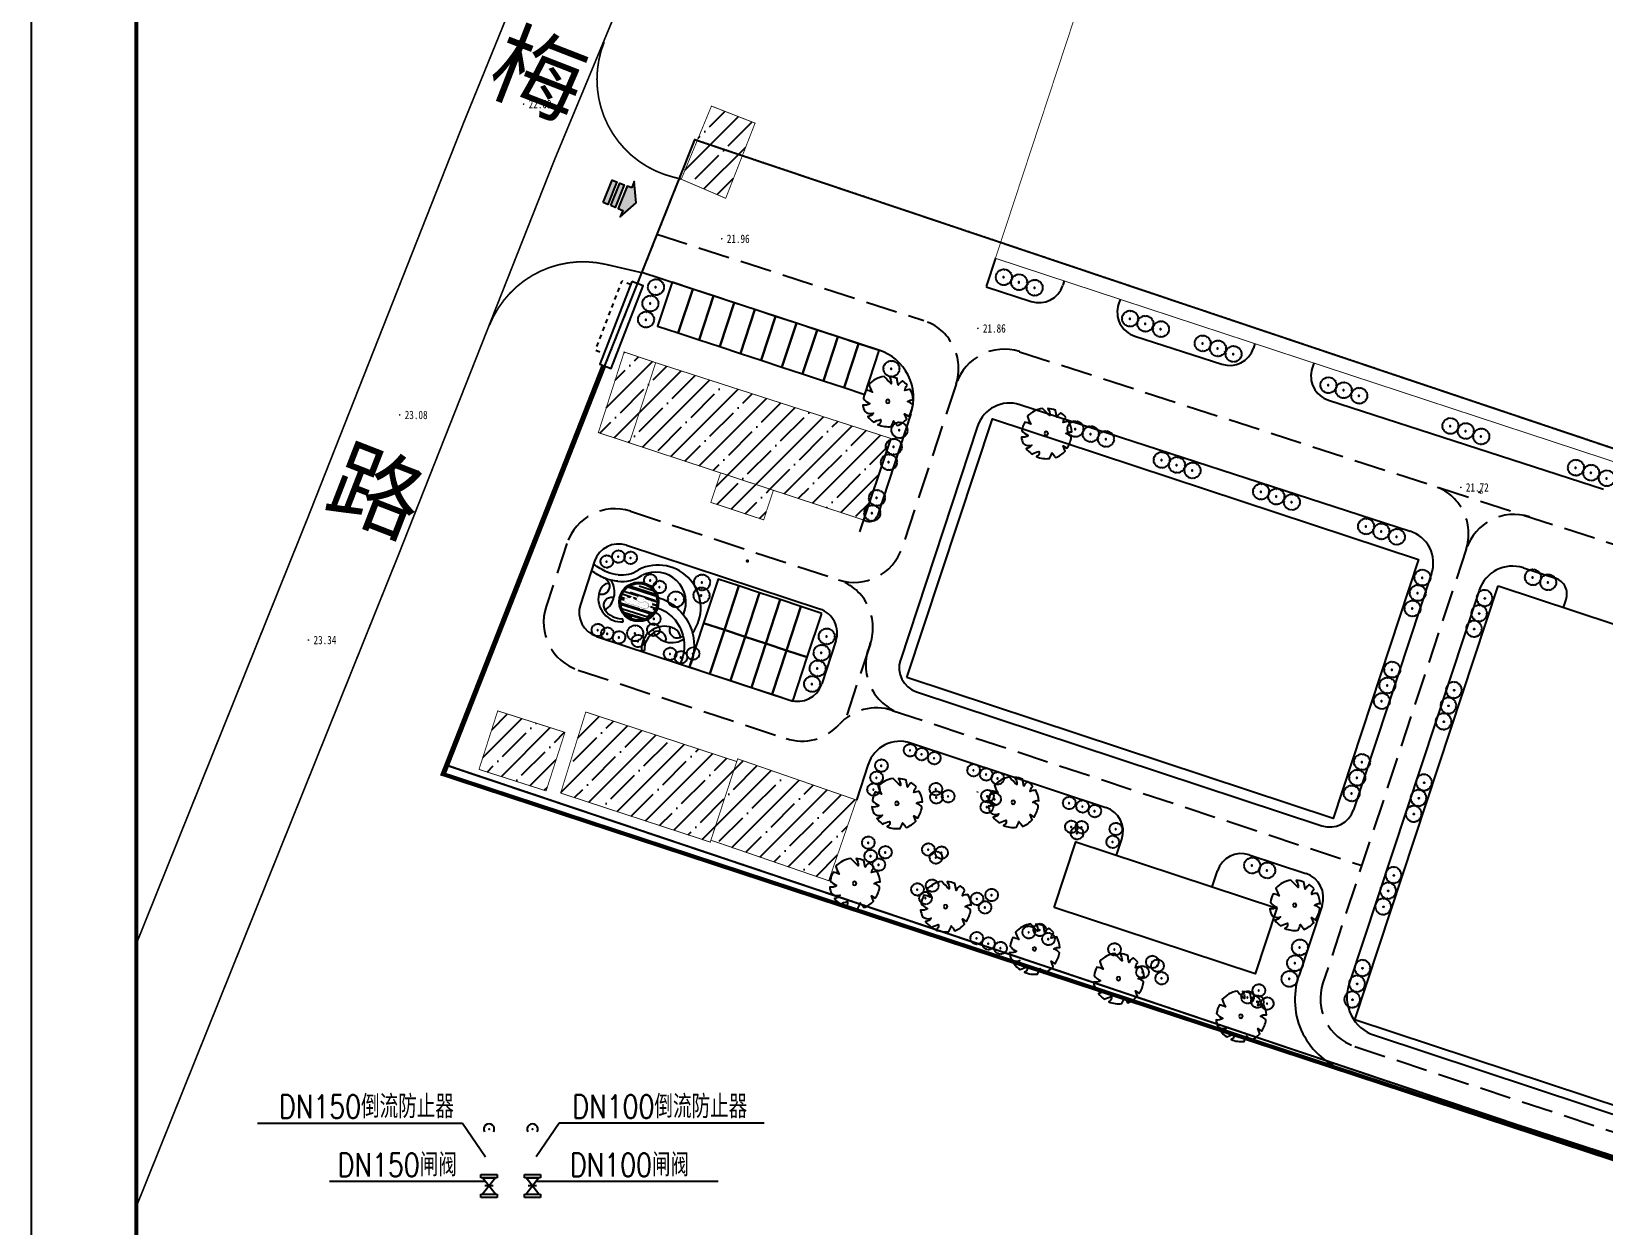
# Model space of a CAD drawing. Extents: x 422613 to 426483, y 3454133 to 3456790.
# Drawn here: x 424043.7 to 424231, y 3456172.9 to 3456315.2 of the extents above; entities that cross this region are included whole.
import ezdxf
from ezdxf.enums import TextEntityAlignment as Align

# ---------------------------------------------------------------- set-up
doc = ezdxf.new("R2010")
doc.units = 0
doc.header["$LTSCALE"] = 0.5
doc.header["$PDSIZE"] = 0.2
for name, pattern in [('ACAD_ISO10W100', [18, 12, -3, 0, -3]), ('DASH', [0.35, 0.25, -0.1]), ('X6', [2, 1, -1])]:
    doc.linetypes.add(name, pattern=pattern)
doc.layers.get('0').update_dxf_attribs({"linetype": 'CONTINUOUS'})
for name, color, linetype in [('0 - 新建建筑', 7, 'CONTINUOUS'), ('0 - 绿化2', 74, 'CONTINUOUS'), ('0 - 规划--用地红线', 6, 'CONTINUOUS'), ('00-地形图新', 253, 'CONTINUOUS'), ('AXIS_外部', 171, 'CONTINUOUS'), ('DLSS', 4, 'CONTINUOUS'), ('DN_G', 4, 'CONTINUOUS'), ('GCD', 1, 'CONTINUOUS'), ('JMD', 6, 'CONTINUOUS'), ('LV', 8, 'CONTINUOUS'), ('lvhua', 7, 'CONTINUOUS'), ('PKNG-TSRP', 83, 'CONTINUOUS'), ('TK', 7, 'CONTINUOUS'), ('TREE', 3, 'CONTINUOUS'), ('TWT_TEXT', 7, 'CONTINUOUS'), ('WP_F', 1, 'CONTINUOUS'), ('WP_F_PJ', 7, 'CONTINUOUS'), ('WP_G_PJ', 7, 'CONTINUOUS'), ('ZDH', 1, 'CONTINUOUS'), ('企业', 1, 'CONTINUOUS'), ('围墙线', 32, 'CONTINUOUS'), ('景观设计-硬质', 128, 'CONTINUOUS'), ('道路', 140, 'CONTINUOUS'), ('道路线', 142, 'CONTINUOUS')]:
    doc.layers.add(name, color=color, linetype=linetype)
doc.styles.add('_HZTXT', font='txt.shx', dxfattribs={"width": 0.8, "bigfont": 'hztxt.shx'})
doc.styles.add('_TWT_DIM', font='SIMPLEX', dxfattribs={"width": 0.8, "height": 3.5, "bigfont": 'HZTXT'})
doc.styles.add('HZ', font='rs.shx', dxfattribs={"width": 0.8, "bigfont": 'hztxt.shx'})
doc.styles.get("Standard").update_dxf_attribs({"font": 'rs.shx', "bigfont": 'hztxt.shx'})
doc.styles.add('宋体', font='')
doc.styles.add('正等线体', font='simhei.ttf')
doc.styles.get('宋体').set_extended_font_data('SimSun')
doc.linetypes.add('444', pattern='A,4.5,[145,AAA.SHX,S=1,R=0,X=0,Y=1],4.5,-0.5,[146,AAA.SHX,S=1,R=0,X=0,Y=0],-0.5', length=10)
doc.linetypes.add('FENCELINE2', pattern='A,0.25,-0.1,[132,ltypeshp.shx,S=0.1,R=0,X=-0.1,Y=0],-0.1,1', length=1.45)
pattern_1 = [(45, (854.157, 546.0137), (-2.2450640303, 2.2450640303), []), (45, (856.4022, 546.0137), (-2.2450640303, 2.2450640303), [3.96875, -0.79375, 0, -0.79375])]

# ---------------------------------------------------------------- blocks, each defined once
blk = doc.blocks.new('A$C37C4632B')
at = {"layer": 'lvhua', "color": 8}
for points, const_width in [([(3796, 14513), (103, 12840), (349, 8217), (2278, 5166), (2117, 1955), (4079, 101), (6939, 188), (7983, 3239)], 200), ([(4391, 22560), (3229, 20511), (2085, 18543), (3038, 15940), (5263, 11751), (5516, 9084), (3991, 6862), (5071, 3688), (8503, 2990), (10092, 5529), (8884, 14036), (8250, 21590), (6655, 24272), (4382, 24133), (4391, 22560)], 200), ([(4516, 22412), (5873, 20804), (6778, 18042)], 50), ([(5095, 3841), (7281, 6577), (6929, 12504), (4818, 17074)], 50), ([(2278, 5166), (2559, 8577), (1905, 10686)], 50)]:
    blk.add_lwpolyline(points, dxfattribs=dict(at, const_width=const_width))
blk = doc.blocks.new('BRANCHD', base_point=(0.5, 0.5))
for p, q in [((0.951, 0.743), (0.931, 0.754)), ((0.962, 0.694), (0.951, 0.743)), ((0.974, 0.687), (0.962, 0.694)), ((0.97, 0.587), (0.994, 0.594)), ((0.97, 0.571), (0.97, 0.587)), ((1.008, 0.55), (0.97, 0.571)), ((0.987, 0.668), (0.974, 0.687)), ((0.982, 0.647), (0.987, 0.668)), ((0.997, 0.62), (0.982, 0.647)), ((0.994, 0.594), (0.997, 0.62)), ((0.998, 0.504), (1.008, 0.52)), ((1.008, 0.52), (1.008, 0.55))]:
    blk.add_line(p, q)
blk = doc.blocks.new('M_F16')
at = {"xscale": 1016, "yscale": 1016, "zscale": 1016}
for rotation in [150, 180, 120, 90, 59.99999999999999, 30, 330.0000000000001, 210, 240, 270, 300.0000000000001]:
    blk.add_blockref('BRANCHD', (3, 9), dxfattribs=dict(at, rotation=rotation))
blk.add_blockref('BRANCHD', (3, 9), dxfattribs=at)
at = {"width": 0.8, "flags": 9}
for tag in ['YSIZE', 'XSIZE']:
    blk.add_attdef(tag, (0, 0), '', height=0.2, dxfattribs=at)
blk = doc.blocks.new('SHU1')
at = {"layer": 'LV'}
for radius in [137, 92.1]:
    blk.add_circle((214, 644), radius, dxfattribs=at)
at = {"layer": 'LV', "xscale": 4.5, "yscale": 4.5, "zscale": 4.5}
blk.add_blockref('M_F16', (267, 678), dxfattribs=at)
blk = doc.blocks.new('$plan$00003853')
at = {"layer": '0 - 绿化2', "color": 8}
blk.add_lwpolyline([(227, 1020, -0.064779), (482, 928, -0.140502), (396, 691, 0.022693), (675, 782, -0.079452), (887, 533, 0.167891), (592, 468, 0.027315), (999, 345, -0.172277), (998, -362, -0.066723), (654, -389, -0.062305), (849, -572, -0.091342), (592, -836, -0.143439), (285, -705, 0.213293), (366, -986, -0.068191), (89, -1047, -0.278754), (-132, -757, 0.22121), (-146, -1029, -0.081068), (-464, -929, 0.034822), (-501, -626, 0.431768), (-644, -818, -0.134445), (-967, -375, -0.054829), (-808, -178, 0.035323), (-1051, -141, -0.115847), (-1001, 342), (-767, 368), (-931, 457, -0.12079), (-611, 836, -0.192954), (-378, 705, 0.24867), (-432, 953, -0.109754), (15, 1047, -0.045563), (77, 823, 0.166126)], format="xyb", close=True, dxfattribs=at)
blk.add_circle((13, -7), 75.6, dxfattribs=at)
blk = doc.blocks.new('A$C2A6D7B3E')
h = blk.add_hatch(color=1)
h.paths.add_polyline_path([(3.7, -2.98), (3.7, -4.48), (-3.8, -4.48), (-3.8, -2.98), (-5.92, -2.98), (-0.05, 0.02), (5.83, -2.98)])
h.paths.add_polyline_path([(-3.8, -6.98), (3.7, -6.98), (3.7, -5.48), (-3.8, -5.48)])
h.paths.add_polyline_path([(-3.8, -9.48), (3.7, -9.48), (3.7, -7.98), (-3.8, -7.98)])
blk.add_lwpolyline([(3.7, -2.98), (3.7, -4.48), (-3.8, -4.48), (-3.8, -2.98), (-5.92, -2.98), (-0.05, 0.02), (5.83, -2.98), (3.7, -2.98)])
for points in [[(-3.8, -6.98), (3.7, -6.98), (3.7, -5.48), (-3.8, -5.48)], [(-3.8, -9.48), (3.7, -9.48), (3.7, -7.98), (-3.8, -7.98)]]:
    blk.add_lwpolyline(points, close=True)
blk = doc.blocks.new('GC200')
at = {"linetype": 'Continuous', "const_width": 0.2, "flags": 128}
blk.add_lwpolyline([(-0.1, 0, 1), (0.1, 0, 1)], format="xyb", close=True, dxfattribs=at)
blk = doc.blocks.new('$QC035_1')
blk.add_line((-93, -93), (93, 93))
blk.add_lwpolyline([(93, 93, 0, 50, 0), (-13, 22, 50, 50, 0)], format="xyseb")
blk.add_circle((0, 0), 150)
at = {"style": 'HZ', "flags": 1}
for tag in ['UNIT', 'WHAT', 'SPEC']:
    blk.add_attdef(tag, (0, 0), '', height=0.001, dxfattribs=at)
blk = doc.blocks.new('$JIEG1')
at = {"color": 0, "linetype": 'Continuous'}
blk.add_arc((0, 0), 0.5, 59.6885, 300.3115, dxfattribs=at)
at = {"color": 0}
blk.add_point((0, 0), dxfattribs=at)
blk = doc.blocks.new('$FL')
for p, q in [((-0.5, -0.5), (-0.5, 0.5)), ((-0.5, 0.5), (0.5, 0.5)), ((0.5, 0.5), (0.5, -0.5)), ((0.5, -0.5), (-0.5, -0.5))]:
    blk.add_line(p, q)
blk = doc.blocks.new('$VA003_1')
blk.add_line((0, -0.258), (0, 0.258))
blk.add_lwpolyline([(-0.5, 0.4), (-0.5, -0.4), (0.5, 0.4), (0.5, -0.4)], close=True)
at = {"width": 0.7, "flags": 1}
for tag, p in [('UNIT', (0, 0)), ('SPEC', (0, -0.002)), ('WHAT', (0, -0.003))]:
    blk.add_attdef(tag, p, '', height=0.001, dxfattribs=at)
blk = doc.blocks.new('131445')
at = {"linetype": 'Continuous', "ltscale": 2000}
for p, q in [((441693.64, 3384340.15, 207178.02), (441697.44, 3384334.55)), ((441709.65, 3384340.15, 207178.02), (441705.85, 3384334.55))]:
    blk.add_line(p, q, dxfattribs=at)
at = {"layer": 'DN_G', "elevation": 207178.02}
for points in [[(441659.71, 3384340.15), (441693.64, 3384340.15)], [(441743.59, 3384340.15), (441709.65, 3384340.15)], [(441697.51, 3384330.5), (441671.63, 3384330.5)], [(441735.96, 3384330.5), (441705.85, 3384330.5)], [(441697.51, 3384313.17), (441671.63, 3384313.17)], [(441735.96, 3384313.17), (441705.79, 3384313.17)]]:
    blk.add_lwpolyline(points, dxfattribs=at)
at = {"layer": 'WP_F', "color": 7, "xscale": 1.777777778116862, "yscale": 1.777777778116862, "zscale": 1.777777778116862, "rotation": 270}
for p in [(441698.05, 3384339.15, 207178.02), (441705.24, 3384339.15, 207178.02)]:
    blk.add_blockref('$JIEG1', p, dxfattribs=at)
at = {"layer": 'WP_F_PJ', "yscale": 2.666666666666667}
for name, p, xscale, zscale, rotation in [('$FL', (441698.05, 3384331.38, 207178.02), 0.5925925933837891, 0.5925925933837891, 89.99999999999999), ('$VA003_1', (441698.05, 3384329.75, 207178.02), 2.666666666666667, 2.666666666666667, 89.99999999999999), ('$FL', (441705.24, 3384331.38, 207178.02), 0.5925925933837891, 0.5925925933837891, 89.99999999999999), ('$VA003_1', (441705.24, 3384329.75, 207178.02), 2.666666666666667, 2.666666666666667, 89.99999999999999), ('$FL', (441698.05, 3384328.12, 207178.02), 0.5925925933837891, 0.5925925933837891, 270), ('$FL', (441705.24, 3384328.12, 207178.02), 0.5925925933837891, 0.5925925933837891, 270), ('$FL', (441698.05, 3384315.48, 207178.02), 0.5925925933837891, 0.5925925933837891, 89.99999999999999), ('$VA003_1', (441698.05, 3384313.85, 207178.02), 2.666666666666667, 2.666666666666667, 89.99999999999999), ('$FL', (441705.24, 3384315.48, 207178.02), 0.5925925933837891, 0.5925925933837891, 89.99999999999999), ('$VA003_1', (441705.24, 3384313.85, 207178.02), 2.666666666666667, 2.666666666666667, 89.99999999999999), ('$FL', (441698.05, 3384312.22, 207178.02), 0.5925925933837891, 0.5925925933837891, 270), ('$FL', (441705.24, 3384312.22, 207178.02), 0.5925925933837891, 0.5925925933837891, 270)]:
    blk.add_blockref(name, p, dxfattribs=dict(at, xscale=xscale, zscale=zscale, rotation=rotation))
at = {"layer": 'WP_G_PJ', "xscale": 0.01185185038248698, "yscale": 0.01185185038248698, "zscale": 0.01185185038248698, "rotation": 89.99999999999999}
for p in [(441698.05, 3384319.14, 207178.02), (441705.24, 3384319.14, 207178.02)]:
    blk.add_blockref('$QC035_1', p, dxfattribs=at)
at = {"layer": 'DN_G', "style": '_HZTXT', "width": 0.8}
blk.add_text('DN150', height=3.111, rotation=90, dxfattribs=at).set_placement((441695, 3384302.67, 207178.02), align=Align.MIDDLE)
at = {"layer": 'TWT_TEXT', "linetype": 'Continuous', "style": '_TWT_DIM', "width": 0.8}
for s, p in [('DN150倒流防止器', (441677.77, 3384340.97, 207178.02)), ('DN100倒流防止器', (441726.32, 3384340.97, 207178.02)), ('DN150闸阀', (441682.87, 3384331.32, 207178.02)), ('DN100闸阀', (441721.31, 3384331.32, 207178.02)), ('DN150闸阀', (441682.87, 3384313.9, 207178.02)), ('DN100闸阀', (441721.31, 3384313.9, 207178.02))]:
    blk.add_text(s, height=3.84, dxfattribs=at).set_placement(p, align=Align.CENTER)
blk.add_text('市政自来水入口处水表井节点详图', height=3.84, dxfattribs=at).set_placement((441686.07, 3384289.49, 207385.41))
blk = doc.blocks.new('GeYuanFrame_78423512', base_point=(20.09, 4.53))
at = {"layer": 'TK'}
blk.add_lwpolyline([(20.09, 4.53), (20.09, 598.53), (861.09, 598.53), (861.09, 4.53)], close=True, dxfattribs=at)
at = {"layer": 'TK', "const_width": 1}
blk.add_lwpolyline([(45.09, 588.53), (851.09, 588.53), (851.09, 14.53), (45.09, 14.53)], close=True, dxfattribs=at)

msp = doc.modelspace()

# ---------------------------------------------------------------- hatches: boundary and pattern name
at = {"linetype": 'Continuous'}
h = msp.add_hatch(dxfattribs=at)
h.set_pattern_fill('ANSI35', color=8, style=0)
h.set_pattern_definition([(45, (1503.494, 145.6527), (-2.2450640303, 2.2450640303), []), (45, (1505.739, 145.6527), (-2.2450640303, 2.2450640303), [3.96875, -0.79375, 0, -0.79375])])
h.paths.add_polyline_path([(424129.89, 3456304.31), (424126.39, 3456295.35), (424121.09, 3456297.62), (424124.69, 3456306.34)])
h = msp.add_hatch(dxfattribs=at)
h.set_pattern_fill('ANSI35', color=8, style=0)
h.set_pattern_definition(pattern_1)
h.paths.add_polyline_path([(424118.05, 3456275.76), (424114.91, 3456266.21), (424111.21, 3456267.43), (424114.29, 3456277.04)])
h.paths.add_polyline_path([(424118.05, 3456275.76), (424146.02, 3456266.75), (424142.81, 3456257.02), (424114.91, 3456266.21)])
h.paths.add_polyline_path([(424125.78, 3456262.63), (424132.07, 3456260.56), (424130.91, 3456257.03), (424124.62, 3456259.11)], flags=17)
h = msp.add_hatch(dxfattribs=at)
h.set_pattern_fill('ANSI35', color=8, style=0)
h.set_pattern_definition(pattern_1)
h.paths.add_polyline_path([(424099.22, 3456234.27), (424107.23, 3456231.71), (424104.99, 3456224.73), (424096.99, 3456227.29)])
h = msp.add_hatch(dxfattribs=at)
h.set_pattern_fill('ANSI35', color=8, style=0)
h.set_pattern_definition(pattern_1)
h.paths.add_polyline_path([(424109.71, 3456234.13), (424127.7, 3456228.23), (424124.55, 3456218.63), (424106.72, 3456224.47)])
h = msp.add_hatch(dxfattribs=at)
h.set_pattern_fill('ANSI35', color=8, style=0)
h.set_pattern_definition(pattern_1)
h.paths.add_polyline_path([(424124.62, 3456218.86), (424138.66, 3456214.03), (424141.97, 3456223.64), (424127.81, 3456228.55)])
at = {"layer": '道路'}
h = msp.add_hatch(dxfattribs=at)
h.set_pattern_fill('AR-RROOF', color=8, scale=0.626472, angle=-17.8601, style=0)
h.set_pattern_definition([(342.13994872, (97178.2758, 3516129.5737), (1.9100201348, 0.2204531086), [11.93428575, -1.5912381, 3.97809525, -0.79561905]), (342.13994872, (97179.405, 3516129.6278), (-0.432742538, 1.2511891857), [2.38685715, -0.262554286, 4.7737143, -0.596714287]), (342.13994872, (97178.8618, 3516130.0954), (4.101327417, -0.7614808008), [6.3649524, -1.11386667, 3.1824762, -0.79561905])])
h.paths.add_polyline_path([(424113.95, 3456247.94, 1), (424118.12, 3456246.59, 1)])
h.paths.add_polyline_path([(424117.48, 3456247.42), (424117.68, 3456247.1), (424117.59, 3456246.71), (424117.16, 3456246.65), (424117.16, 3456246.57), (424116.76, 3456246.42), (424115.62, 3456246.83), (424114.59, 3456247.13), (424114.27, 3456247.42), (424114.35, 3456247.73), (424114.57, 3456247.69), (424114.88, 3456247.79), (424115.19, 3456247.89), (424115.52, 3456247.69), (424115.7, 3456247.54), (424116.03, 3456248.01), (424116.66, 3456247.84), (424117.03, 3456247.49)], flags=16)

# ---------------------------------------------------------------- linework, layer by layer
at = {"linetype": 'Continuous', "ltscale": 2}
msp.add_line((424146.04, 3456266.65, 0), (424142.34, 3456255.59), dxfattribs=at)
at = {"linetype": 'Continuous'}
msp.add_line((424192.03, 3456210.64), (424189.49, 3456202.93), dxfattribs=at)
at = {"color": 1, "linetype": 'Continuous', "flags": 128}
msp.add_lwpolyline([(424250.7, 3456259.29), (424122.68, 3456302.33), (424093.01, 3456227.85), (424220.88, 3456184.9), (424366.91, 3456137.61), (424379.89, 3456176.9), (424371.93, 3456198.05), (424364.59, 3456200.55), (424363.77, 3456201.3), (424363.7, 3456202.41), (424368.4, 3456209.94), (424246.81, 3456249.57)], close=True, dxfattribs=at)
at = {"color": 250, "const_width": 0.2}
msp.add_lwpolyline([(424128.89, 3456252.18, 1), (424129.06, 3456252.07, 1)], format="xyb", close=True, dxfattribs=at)
at = {"layer": '0 - 新建建筑', "const_width": 0.1}
msp.add_lwpolyline([(424188.27, 3456378.58), (424158.53, 3456288.2), (424250.12, 3456258.07), (424279.85, 3456348.46)], dxfattribs=at)
for points in [[(424129.89, 3456304.31), (424126.39, 3456295.35), (424121.09, 3456297.62), (424124.69, 3456306.34)], [(424118.05, 3456275.76), (424114.91, 3456266.21), (424111.21, 3456267.43), (424114.29, 3456277.04)], [(424118.05, 3456275.76), (424114.91, 3456266.21), (424111.21, 3456267.43), (424114.29, 3456277.04)], [(424118.05, 3456275.76), (424146.02, 3456266.75), (424142.81, 3456257.02), (424114.91, 3456266.21)], [(424118.05, 3456275.76), (424146.02, 3456266.75), (424142.81, 3456257.02), (424114.91, 3456266.21)], [(424125.78, 3456262.63), (424132.07, 3456260.56), (424130.91, 3456257.03), (424124.62, 3456259.11)], [(424099.22, 3456234.27), (424107.23, 3456231.71), (424104.99, 3456224.73), (424096.99, 3456227.29)], [(424109.71, 3456234.13), (424127.7, 3456228.23), (424124.55, 3456218.63), (424106.72, 3456224.47)], [(424124.62, 3456218.86), (424138.66, 3456214.03), (424141.97, 3456223.64), (424127.81, 3456228.55)]]:
    msp.add_lwpolyline(points, close=True, dxfattribs=at)
at = {"layer": '0 - 新建建筑'}
for points in [[(424147.99, 3456238.24), (424158.18, 3456269.08), (424208.96, 3456252.3), (424198.77, 3456221.46)], [(424218.45, 3456249.16), (424264.49, 3456233.96), (424247.4, 3456182.23), (424201.36, 3456197.43)], [(424165.52, 3456210.85), (424168.11, 3456218.67), (424192.07, 3456210.76), (424189.49, 3456202.93)]]:
    msp.add_lwpolyline(points, close=True, dxfattribs=at)
at = {"layer": '0 - 规划--用地红线', "color": 1, "linetype": 'ACAD_ISO10W100', "ltscale": 2, "const_width": 0.2}
msp.add_lwpolyline([(424250.7, 3456259.29), (424122.68, 3456302.33), (424093.01, 3456227.85), (424220.88, 3456184.9), (424366.91, 3456137.61), (424379.89, 3456176.9), (424371.93, 3456198.05), (424364.59, 3456200.55), (424363.77, 3456201.3), (424363.7, 3456202.41), (424368.4, 3456209.94), (424246.81, 3456249.57)], close=True, dxfattribs=at)
at = {"layer": '0 - 规划--用地红线', "color": 1, "linetype": 'ACAD_ISO10W100', "ltscale": 0.0005}
msp.add_lwpolyline([(424250.7, 3456259.29), (424122.68, 3456302.33), (424093.01, 3456227.85), (424220.88, 3456184.9), (424366.91, 3456137.61), (424379.89, 3456176.9), (424371.93, 3456198.05), (424364.59, 3456200.55), (424363.77, 3456201.3), (424363.7, 3456202.41), (424368.4, 3456209.94), (424246.81, 3456249.57)], close=True, dxfattribs=at)
at = {"layer": '00-地形图新', "color": 8, "linetype": 'Continuous', "const_width": 0.2, "flags": 128}
for points in [[(424056.16, 3456175.2), (424087.44, 3456252.97), (424106, 3456299.97), (424114.62, 3456320.71), (424140.36, 3456385.38)], [(424056.16, 3456206.52), (424076.59, 3456257.29), (424095.16, 3456304.36), (424103.66, 3456325.22), (424127.9, 3456385.38)]]:
    msp.add_lwpolyline(points, dxfattribs=at)
at = {"layer": '00-地形图新', "color": 5, "linetype": 'Continuous', "const_width": 0.2, "flags": 128}
for points in [[(424111.91, 3456313.98, 0.455261), (424120.16, 3456297.87), (424121.1, 3456297.63)], [(424116.37, 3456286.49), (424112.1, 3456287.48, 0.370019), (424098.25, 3456280.25)]]:
    msp.add_lwpolyline(points, format="xyb", dxfattribs=at)
at = {"layer": 'AXIS_外部', "color": 8, "linetype": 'DASH', "ltscale": 30}
for p, q in [((424118.2, 3456291.08), (424149.99, 3456280.78)), ((424161.41, 3456277.07), (424268.66, 3456242.31)), ((424153.84, 3456273.19), (424147.4, 3456253.7)), ((424115.04, 3456258.05), (424139.83, 3456249.88)), ((424107.47, 3456254.22), (424104.99, 3456246.71)), ((424214.64, 3456253.55), (424197.56, 3456201.85)), ((424143.64, 3456242.3), (424140.68, 3456233.35)), ((424108.81, 3456239.13), (424133.58, 3456230.97)), ((424146.24, 3456234.32), (424202.18, 3456215.84)), ((424201.37, 3456194.27), (424258.89, 3456175.27))]:
    msp.add_line(p, q, dxfattribs=at)
at = {"layer": 'AXIS_外部', "color": 8}
for p, q in [((424158.53, 3456288.2), (424157.41, 3456284.83)), ((424144.64, 3456277.27), (424116.38, 3456286.52)), ((424157.41, 3456284.81), (424162.8, 3456283.06)), ((424166.74, 3456285.5), (424166.57, 3456284.98)), ((424173.39, 3456283.31), (424173.2, 3456282.73)), ((424175.13, 3456278.94), (424185.5, 3456275.57)), ((424189.45, 3456278.03), (424189.28, 3456277.49)), ((424196.48, 3456275.72), (424196.28, 3456275.1)), ((424161.44, 3456270.76), (424207.95, 3456255.68)), ((424198.21, 3456271.31), (424231, 3456260.68)), ((424148.47, 3456269.68), (424144.46, 3456257.53)), ((424156.41, 3456268.21), (424147.2, 3456240.33)), ((424142.81, 3456257.02), (424143.19, 3456256.89)), ((424221.45, 3456251.31), (424225.26, 3456250.07)), ((424210.51, 3456250.62), (424201.21, 3456222.48)), ((424216.17, 3456248.63), (424200.66, 3456201.67)), ((424226.23, 3456246.59), (424226.54, 3456247.54)), ((424149.11, 3456236.54), (424197.42, 3456220.57)), ((424148.43, 3456230.44), (424171.69, 3456222.76)), ((424143.37, 3456227.9), (424141.97, 3456223.64)), ((424156.39, 3456224.65), (424156.35, 3456224.54)), ((424172.97, 3456217.07), (424173.6, 3456218.97)), ((424188.78, 3456217.11), (424195.54, 3456214.88)), ((424184.36, 3456213.3), (424184.99, 3456215.2)), ((424197.45, 3456211.09), (424194.67, 3456202.67)), ((424203.71, 3456195.61), (424256.62, 3456178.12))]:
    msp.add_line(p, q, dxfattribs=at)
at = {"layer": 'AXIS_外部', "color": 8, "linetype": 'DASH', "ltscale": 0.025}
msp.add_line((424124.85, 3456219.55), (424124.85, 3456219.55), dxfattribs=at)
at = {"layer": 'AXIS_外部', "color": 8}
for centre, radius, start, end in [((424163.72, 3456285.91), 3, 252.0388, 341.79), ((424176.05, 3456281.79), 3, 161.79, 252.0388), ((424142.77, 3456271.57), 6, 341.7171, 71.8743), ((424186.43, 3456278.43), 3, 252.0388, 341.79), ((424199.13, 3456274.16), 3, 161.79, 252.0388), ((424160.21, 3456266.95), 4, 72.0388, 161.7171), ((424143.51, 3456257.84), 1, 251.7686, 341.7171), ((424206.71, 3456251.88), 4, 341.7171, 72.0388), ((424220.15, 3456247.32), 4.19, 72.0388, 161.7171), ((424224.64, 3456248.17), 2, 341.7171, 72.0388), ((424150.05, 3456239.39), 3, 161.7171, 251.7171), ((424147.17, 3456226.64), 4, 71.7171, 161.7171), ((424170.75, 3456219.91), 3, 341.7171, 71.7171), ((424198.36, 3456223.42), 3, 251.7171, 341.7171), ((424187.84, 3456214.26), 3, 71.7171, 161.7171), ((424194.6, 3456212.03), 3, 341.7171, 71.7171), ((424203.21, 3456199.85), 9, 161.7171, 251.7871), ((424205.21, 3456200.16), 4.8, 161.7171, 251.7171)]:
    msp.add_arc(centre, radius, start, end, dxfattribs=at)
at = {"layer": 'AXIS_外部', "color": 8, "linetype": 'DASH', "ltscale": 30}
for centre, start, end in [((424148.14, 3456275.07), 341.7171, 72.0388), ((424159.56, 3456271.37), 72.0388, 161.7171), ((424208.92, 3456255.37), 341.7171, 72.0388), ((424113.16, 3456252.35), 71.7686, 161.7686), ((424220.33, 3456251.67), 72.0388, 161.7171), ((424141.71, 3456255.58), 251.7686, 341.7171), ((424137.94, 3456244.19), 338.0814, 71.7686), ((424110.69, 3456244.83), 161.7686, 251.7686), ((424149.07, 3456239.71), 158.0814, 251.7171), ((424144.36, 3456228.63), 71.7171, 137.9059), ((424135.46, 3456236.67), 251.7686, 317.9059), ((424203.25, 3456199.97), 161.7171, 251.7171)]:
    msp.add_arc(centre, 6, start, end, dxfattribs=at)
at = {"layer": 'DLSS', "linetype": 'X6', "flags": 128}
msp.add_lwpolyline([(424115.06, 3456285.07), (424114, 3456285.49), (424110.85, 3456277.28), (424111.88, 3456276.86)], dxfattribs=at)
at = {"layer": 'JMD', "linetype": 'Continuous', "flags": 128}
msp.add_lwpolyline([(424115.2, 3456285.44), (424111.38, 3456275.57), (424112.73, 3456275.05), (424116.55, 3456284.92)], close=True, dxfattribs=at)
at = {"layer": 'JMD', "linetype": '444', "flags": 128}
msp.add_lwpolyline([(424093, 3456226.9), (424112.01, 3456275.27)], dxfattribs=at)
at = {"layer": 'PKNG-TSRP', "color": 8}
for points in [[(424122.46, 3456284.52), (424119.99, 3456285.34), (424118.27, 3456280.11), (424120.74, 3456279.3)], [(424124.93, 3456283.71), (424122.46, 3456284.52), (424120.74, 3456279.3), (424123.21, 3456278.49)], [(424127.4, 3456282.9), (424124.93, 3456283.71), (424123.21, 3456278.49), (424125.68, 3456277.67)], [(424129.87, 3456282.08), (424127.4, 3456282.9), (424125.68, 3456277.67), (424128.15, 3456276.86)], [(424132.34, 3456281.27), (424129.87, 3456282.08), (424128.15, 3456276.86), (424130.62, 3456276.05)], [(424134.81, 3456280.46), (424132.34, 3456281.27), (424130.62, 3456276.05), (424133.09, 3456275.23)], [(424137.28, 3456279.64), (424134.81, 3456280.46), (424133.09, 3456275.23), (424135.56, 3456274.42)], [(424139.75, 3456278.83), (424137.28, 3456279.64), (424135.56, 3456274.42), (424138.03, 3456273.61)], [(424142.22, 3456278.02), (424139.75, 3456278.83), (424138.03, 3456273.61), (424140.5, 3456272.79)], [(424144.69, 3456277.2), (424142.22, 3456278.02), (424140.5, 3456272.79), (424142.97, 3456271.98)], [(424127.95, 3456249.15), (424125.49, 3456249.96), (424123.76, 3456244.73), (424126.23, 3456243.92)], [(424130.42, 3456248.33), (424127.95, 3456249.15), (424126.23, 3456243.92), (424128.7, 3456243.11)], [(424132.89, 3456247.52), (424130.42, 3456248.33), (424128.7, 3456243.11), (424131.17, 3456242.29)], [(424135.36, 3456246.7), (424132.89, 3456247.52), (424131.17, 3456242.29), (424133.64, 3456241.48)], [(424137.83, 3456245.89), (424135.36, 3456246.7), (424133.64, 3456241.48), (424136.11, 3456240.67)], [(424126.23, 3456243.92), (424123.76, 3456244.73), (424122.04, 3456239.51), (424124.51, 3456238.7)], [(424128.7, 3456243.11), (424126.23, 3456243.92), (424124.51, 3456238.7), (424126.98, 3456237.88)], [(424131.17, 3456242.29), (424128.7, 3456243.11), (424126.98, 3456237.88), (424129.45, 3456237.07)], [(424133.64, 3456241.48), (424131.17, 3456242.29), (424129.45, 3456237.07), (424131.92, 3456236.26)], [(424136.11, 3456240.67), (424133.64, 3456241.48), (424131.92, 3456236.26), (424134.39, 3456235.44)]]:
    msp.add_lwpolyline(points, close=True, dxfattribs=at)
at = {"layer": 'ZDH', "linetype": 'Continuous'}
msp.add_point((424216.16, 3456260.32, 21.67), dxfattribs=at)
at = {"layer": '围墙线', "color": 41, "linetype": 'FENCELINE2', "ltscale": 10, "const_width": 0.5}
msp.add_lwpolyline([(424265.06, 3456170.02), (424092.67, 3456226.74), (424111.8, 3456275.41)], dxfattribs=at)
at = {"layer": '道路线', "color": 8}
for p, q in [((424114.55, 3456254), (424137.7, 3456246.37)), ((424110.76, 3456252.09), (424109.07, 3456246.94)), ((424110.98, 3456243.15), (424134.04, 3456235.56)), ((424139.53, 3456242.61), (424137.83, 3456237.47)), ((424139.53, 3456242.61), (424137.83, 3456237.47))]:
    msp.add_line(p, q, dxfattribs=at)
at = {"layer": '道路线', "color": 8, "extrusion": (-2.59133e-05, -2.24048e-05, 1)}
for p, q in [((424111.28, 3456248.19), (424111.56, 3456248.17)), ((424114.17, 3456244.88), (424114.14, 3456245.25))]:
    msp.add_line(p, q, dxfattribs=at)
at = {"layer": '道路线', "color": 8, "extrusion": (-2.18019e-05, 2.64225e-05, 1)}
msp.add_line((424116.34, 3456241.46), (424116.71, 3456241.48), dxfattribs=at)
at = {"layer": '道路线', "color": 8}
for points in [[(424111.99, 3456250.06, -0.055842), (424110.4, 3456250.98, -0.034486)], [(424112.29, 3456250.78, -0.064064), (424110.66, 3456251.77)], [(424113.52, 3456249.71, -0.079863), (424111.98, 3456250.07, -0.079863)], [(424113.57, 3456250.49, -0.079863), (424112.27, 3456250.79, -0.07863)], [(424118.33, 3456247.78, -0.462704), (424122.03, 3456239.43)], [(424118.28, 3456246.56, -0.453805), (424120.9, 3456239.8)]]:
    msp.add_lwpolyline(points, format="xyb", dxfattribs=at)
for radius in [2.35, 2.19]:
    msp.add_circle((424116.04, 3456247.26), radius, dxfattribs=at)
for centre, radius, start, end in [((424113.61, 3456251.15), 3, 71.7686, 161.7686), ((424113.98, 3456254.08), 3.62, 263.7945, 304.1545), ((424118.32, 3456246.54), 5.1, 323.7822, 116.9336), ((424113.98, 3456254.08), 4.4, 263.7945, 304.1545), ((424118.04, 3456247.2), 3.61, 336.2107, 116.0397), ((424111.92, 3456246), 3, 161.7686, 251.7686), ((424136.68, 3456243.55), 3, 341.7171, 71.7686), ((424134.98, 3456238.41), 3, 251.8131, 341.6987)]:
    msp.add_arc(centre, radius, start, end, dxfattribs=at)
for centre, major_axis, start_param, end_param in [((424112.6, 3456248.24), (-0.11, 1.25), 6.282214, 7.345379), ((424111.63, 3456249.11), (-0.082, 0.94), 2.974478, 5.043988), ((424110.58, 3456248.43), (-0.19, 2.18), 5.131409, 5.440931), ((424110.58, 3456248.43), (-0.22, 2.56), 4.383299, 5.200549), ((424113.97, 3456247.63), (-0.24, 2.75), 1.278473, 3.126831), ((424113.97, 3456247.63), (-0.24, 2.75), 1.062194, 1.278474), ((424112.78, 3456246.83), (-0.082, 0.944), 0.01652, 2.093375), ((424110.58, 3456248.43), (-0.22, 2.56), 3.643401, 4.383299), ((424114.11, 3456234.09), (-1.2, 13.71), 6.271407, 6.299706), ((424113.97, 3456247.63), (-0.21, 2.37), 2.060505, 3.126831), ((424119.09, 3456241.59), (2.45, 1.26), 0.868737, 2.717095), ((424119.09, 3456241.59), (2.12, 1.09), 1.650768, 2.717095), ((424118.33, 3456242.81), (-0.432, 0.844), 3.924824, 6.396027), ((424119.97, 3456244.97), (2.29, 1.17), 3.233664, 3.973562), ((424120.62, 3456243.9), (-0.43, 0.84), 0.696314, 3.063455), ((424119.09, 3456241.59), (2.45, 1.26), 0.652457, 0.868737), ((424119.74, 3456242.95), (1.11, 0.57), 5.872478, 6.935642), ((424119.97, 3456244.97), (2.29, 1.17), 3.973562, 4.865457), ((424119.97, 3456244.97), (1.95, 1), 4.721672, 4.891184)]:
    msp.add_ellipse(centre, major_axis=major_axis, ratio=1, start_param=start_param, end_param=end_param, dxfattribs=at)

# ---------------------------------------------------------------- block references
at = {"linetype": 'Continuous', "xscale": 0.5, "yscale": 0.5, "zscale": 0.5}
msp.add_blockref('GeYuanFrame_78423512', (424043.66, 3456093.38), dxfattribs=at)
at = {"xscale": -0.384, "yscale": 0.3840000000000001, "zscale": 0.3840000000000001, "rotation": 248.1864912237627}
msp.add_blockref('A$C2A6D7B3E', (424115.72, 3456294.84), dxfattribs=at)
at = {"xscale": 0.72, "yscale": 0.72, "zscale": 0.72}
msp.add_blockref('131445', (106075.59, 1019460.23, -149168.08), dxfattribs=at)
at = {"layer": '0 - 绿化2', "xscale": 0.002879999999999999, "yscale": -0.00288, "zscale": 0.00288, "rotation": 118.0922593969319}
for p in [(424145.74, 3456271.12), (424164.62, 3456267.31), (424146.82, 3456223.22), (424160.69, 3456223.36), (424141.78, 3456213.68), (424152.62, 3456210.93), (424194.23, 3456211.09), (424163.2, 3456205.87), (424173.23, 3456202.35), (424187.82, 3456197.85)]:
    msp.add_blockref('$plan$00003853', p, dxfattribs=at)
at = {"layer": 'GCD', "linetype": 'Continuous'}
ref = msp.add_blockref('GC200', (424102.31, 3456306.58, 22.69), dxfattribs=dict(at, xscale=0.5, yscale=0.5, zscale=0.5))
ref.add_attrib('height', '22.69', dxfattribs={"linetype": 'Continuous', "height": 1, "style": '正等线体', "width": 0.8}).set_placement((424102.91, 3456306.58, 22.69), align=Align.MIDDLE_LEFT)
at = {"layer": 'GCD', "color": 250, "linetype": 'Continuous'}
ref = msp.add_blockref('GC200', (424125.92, 3456290.53, 21.96), dxfattribs=dict(at, xscale=0.5, yscale=0.5, zscale=0.5))
ref.add_attrib('height', '21.96', dxfattribs={"color": 250, "linetype": 'Continuous', "height": 1, "style": '正等线体', "width": 0.8}).set_placement((424126.52, 3456290.53, 21.96), align=Align.MIDDLE_LEFT)
ref = msp.add_blockref('GC200', (424156.44, 3456279.85, 21.86), dxfattribs=dict(at, xscale=0.5, yscale=0.5, zscale=0.5))
ref.add_attrib('height', '21.86', dxfattribs={"color": 250, "linetype": 'Continuous', "height": 1, "style": '正等线体', "width": 0.8}).set_placement((424157.04, 3456279.85, 21.86), align=Align.MIDDLE_LEFT)
at = {"layer": 'GCD', "linetype": 'Continuous'}
ref = msp.add_blockref('GC200', (424087.54, 3456269.54, 23.08), dxfattribs=dict(at, xscale=0.5, yscale=0.5, zscale=0.5))
ref.add_attrib('height', '23.08', dxfattribs={"linetype": 'Continuous', "height": 1, "style": '正等线体', "width": 0.8}).set_placement((424088.14, 3456269.54, 23.08), align=Align.MIDDLE_LEFT)
at = {"layer": 'GCD', "color": 250, "linetype": 'Continuous'}
ref = msp.add_blockref('GC200', (424213.99, 3456260.9, 21.72), dxfattribs=dict(at, xscale=0.5, yscale=0.5, zscale=0.5))
ref.add_attrib('height', '21.72', dxfattribs={"color": 250, "linetype": 'Continuous', "height": 1, "style": '正等线体', "width": 0.8}).set_placement((424214.59, 3456260.9, 21.72), align=Align.MIDDLE_LEFT)
at = {"layer": 'GCD', "linetype": 'Continuous'}
ref = msp.add_blockref('GC200', (424076.67, 3456242.71, 23.34), dxfattribs=dict(at, xscale=0.5, yscale=0.5, zscale=0.5))
ref.add_attrib('height', '23.34', dxfattribs={"linetype": 'Continuous', "height": 1, "style": '正等线体', "width": 0.8}).set_placement((424077.27, 3456242.71, 23.34), align=Align.MIDDLE_LEFT)
at = {"layer": 'TREE', "extrusion": (4.65613e-15, -3.21018e-15, -1)}
for p, xscale, yscale, zscale, rotation in [((-424159.22, 3456285.96, 0), 0.0004110838609215419, 0.0004110836464220474, -0.0004110837350400002, 113.2171385479635), ((-424161.04, 3456285.36, 0), 0.0004110838609215419, 0.0004110836464220474, -0.0004110837350400002, 113.2171385479635), ((-424117.76, 3456284.77), 0.0004110838609215419, 0.0004110836464220474, -0.0004110837350400002, 113.2171385479635), ((-424162.89, 3456284.7, 0), 0.0004110838609215419, 0.0004110836464220474, -0.0004110837350400002, 113.2171385479635), ((-424117.1, 3456282.82), 0.0004110838609215419, 0.0004110836464220474, -0.0004110837350400002, 113.2171385479635), ((-424116.58, 3456280.91), 0.0004110838609215419, 0.0004110836464220474, -0.0004110837350400002, 113.2171385479635), ((-424174.26, 3456281.02, 0), 0.0004110838609215419, 0.0004110836464220474, -0.0004110837350400002, 113.2171385479635), ((-424176.08, 3456280.42, 0), 0.0004110838609215419, 0.0004110836464220474, -0.0004110837350400002, 113.2171385479635), ((-424177.94, 3456279.77, 0), 0.0004110838609215419, 0.0004110836464220474, -0.0004110837350400002, 113.2171385479635), ((-424182.91, 3456278.07, 0), 0.0004110838609215419, 0.0004110836464220474, -0.0004110837350400002, 113.2171385479635), ((-424184.73, 3456277.47, 0), 0.0004110838609215419, 0.0004110836464220474, -0.0004110837350400002, 113.2171385479635), ((-424186.59, 3456276.81, 0), 0.0004110838609215419, 0.0004110836464220474, -0.0004110837350400002, 113.2171385479635), ((-424145.82, 3456275.05), 0.0004110838609215419, 0.0004110836464220474, -0.0004110837350400002, 113.2171385479635), ((-424197.9, 3456273.09, 0), 0.0004110838609215419, 0.0004110836464220474, -0.0004110837350400002, 113.2171385479635), ((-424199.72, 3456272.49, 0), 0.0004110838609215419, 0.0004110836464220474, -0.0004110837350400002, 113.2171385479635), ((-424201.57, 3456271.84, 0), 0.0004110838609215419, 0.0004110836464220474, -0.0004110837350400002, 113.2171385479635), ((-424146.78, 3456267.73), 0.0004110838609215419, 0.0004110836464220474, -0.0004110837350400002, 113.2171385479635), ((-424167.75, 3456267.87), 0.0004110838609215419, 0.0004110836464220474, -0.0004110837350400002, 113.2171385479635), ((-424169.57, 3456267.27), 0.0004110838609215419, 0.0004110836464220474, -0.0004110837350400002, 113.2171385479635), ((-424171.39, 3456266.68), 0.0004110838609215419, 0.0004110836464220474, -0.0004110837350400002, 113.2171385479635), ((-424212.44, 3456268.23, 0), 0.0004110838609215419, 0.0004110836464220474, -0.0004110837350400002, 113.2171385479635), ((-424214.26, 3456267.63, 0), 0.0004110838609215419, 0.0004110836464220474, -0.0004110837350400002, 113.2171385479635), ((-424216.11, 3456266.98, 0), 0.0004110838609215419, 0.0004110836464220474, -0.0004110837350400002, 113.2171385479635), ((-424146.1, 3456265.75), 0.0004110838609215419, 0.0004110836464220474, -0.0004110837350400002, 113.2171385479635), ((-424145.53, 3456263.91), 0.0004110838609215419, 0.0004110836464220474, -0.0004110837350400002, 113.2171385479635), ((-424178.03, 3456264.18), 0.0004110838609215419, 0.0004110836464220474, -0.0004110837350400002, 113.2171385479635), ((-424179.85, 3456263.58), 0.0004110838609215419, 0.0004110836464220474, -0.0004110837350400002, 113.2171385479635), ((-424181.7, 3456262.93), 0.0004110838609215419, 0.0004110836464220474, -0.0004110837350400002, 113.2171385479635), ((-424227.39, 3456263.26, 0), 0.0004110838609215419, 0.0004110836464220474, -0.0004110837350400002, 113.2171385479635), ((-424229.21, 3456262.66, 0), 0.0004110838609215419, 0.0004110836464220474, -0.0004110837350400002, 113.2171385479635), ((-424231.07, 3456262, 0), 0.0004110838609215419, 0.0004110836464220474, -0.0004110837350400002, 113.2171385479635), ((-424144.1, 3456259.66), 0.0004110838609215419, 0.0004110836464220474, -0.0004110837350400002, 113.2171385479635), ((-424189.87, 3456260.41), 0.0004110838609215419, 0.0004110836464220474, -0.0004110837350400002, 113.2171385479635), ((-424191.69, 3456259.82), 0.0004110838609215419, 0.0004110836464220474, -0.0004110837350400002, 113.2171385479635), ((-424193.54, 3456259.16), 0.0004110838609215419, 0.0004110836464220474, -0.0004110837350400002, 113.2171385479635), ((-424143.54, 3456257.84), 0.0004110838609215419, 0.0004110836464220474, -0.0004110837350400002, 113.2171385479635), ((-424202.38, 3456256.27), 0.0004110838609215419, 0.0004110836464220474, -0.0004110837350400002, 113.2171385479635), ((-424204.2, 3456255.67), 0.0004110838609215419, 0.0004110836464220474, -0.0004110837350400002, 113.2171385479635), ((-424206.05, 3456255.02), 0.0004110838609215419, 0.0004110836464220474, -0.0004110837350400002, 113.2171385479635), ((-424111.98, 3456252.01), 0.0003219155028401634, 0.0003219153348678366, -0.0003219154042636352, 98.37111454208137), ((-424113.37, 3456252.6), 0.0003219155028401634, 0.0003219153348678366, -0.0003219154042636352, 98.37111454208137), ((-424114.82, 3456252.45), 0.0003219155028401634, 0.0003219153348678366, -0.0003219154042636352, 98.37111454208137), ((-424123.25, 3456249.58), 0.0004110838609215419, 0.0004110836464220474, -0.0004110837350400002, 113.2171385479635), ((-424209.1, 3456250.16), 0.0004110838609215419, 0.0004110836464220474, -0.0004110837350400002, 113.2171385479635), ((-424222.27, 3456250.2), 0.0004110838609215419, 0.0004110836464220474, -0.0004110837350400002, 113.2171385479635), ((-424224.09, 3456249.6), 0.0004110838609215419, 0.0004110836464220474, -0.0004110837350400002, 113.2171385479635), ((-424117.17, 3456249.76), 0.0003219155028401634, 0.0003219153348678366, -0.0003219154042636352, 98.37111454208137), ((-424118.27, 3456248.98), 0.0003219155028401634, 0.0003219153348678366, -0.0003219154042636352, 98.37111454208137), ((-424123.19, 3456248.04, 0), 0.0004110838609215419, 0.0004110836464220474, -0.0004110837350400002, 113.2171385479635), ((-424208.54, 3456248.33), 0.0004110838609215419, 0.0004110836464220474, -0.0004110837350400002, 113.2171385479635), ((-424120.14, 3456247.57, 0), 0.0004110838609215419, 0.0004110836464220474, -0.0004110837350400002, 113.2171385479635), ((-424207.92, 3456246.48), 0.0004110838609215419, 0.0004110836464220474, -0.0004110837350400002, 113.2171385479635), ((-424117.62, 3456245.19), 0.0003219155028401634, 0.0003219153348678366, -0.0003219154042636352, 98.37111454208137), ((-424110.92, 3456243.85), 0.0003219155028401634, 0.0003219153348678366, -0.0003219154042636352, 98.37111454208137), ((-424112.04, 3456243.42), 0.0003219155028401634, 0.0003219153348678366, -0.0003219154042636352, 98.37111454208137), ((-424113.43, 3456242.98), 0.0003219155028401634, 0.0003219153348678366, -0.0003219154042636352, 98.37111454208137), ((-424115.29, 3456243.53), 0.0004110838609215419, 0.0004110836464220474, -0.0004110837350400002, 113.2171385479635), ((-424115.7, 3456242.54), 0.0003219155028401634, 0.0003219153348678366, -0.0003219154042636352, 98.37111454208137), ((-424117.53, 3456243.88), 0.0003219155028401634, 0.0003219153348678366, -0.0003219154042636352, 98.37111454208137), ((-424138.11, 3456243.15), 0.0004110838609215419, 0.0004110836464220474, -0.0004110837350400002, 113.2171385479635), ((-424119.53, 3456241.01), 0.0003219155028401634, 0.0003219153348678366, -0.0003219154042636352, 98.37111454208137), ((-424120.82, 3456240.6), 0.0003219155028401634, 0.0003219153348678366, -0.0003219154042636352, 98.37111454208137), ((-424122.26, 3456241.04), 0.0003219155028401634, 0.0003219153348678366, -0.0003219154042636352, 98.37111454208137), ((-424137.5, 3456241.2), 0.0004110838609215419, 0.0004110836464220474, -0.0004110837350400002, 113.2171385479635), ((-424137.03, 3456239.34), 0.0004110838609215419, 0.0004110836464220474, -0.0004110837350400002, 113.2171385479635), ((-424205.5, 3456239.19), 0.0004110838609215419, 0.0004110836464220474, -0.0004110837350400002, 113.2171385479635), ((-424136.37, 3456237.48), 0.0004110838609215419, 0.0004110836464220474, -0.0004110837350400002, 113.2171385479635), ((-424204.92, 3456237.31), 0.0004110838609215419, 0.0004110836464220474, -0.0004110837350400002, 113.2171385479635), ((-424204.26, 3456235.45), 0.0004110838609215419, 0.0004110836464220474, -0.0004110837350400002, 113.2171385479635), ((-424148.13, 3456229.52, 0), 0.0003219155028401634, 0.0003219153348678366, -0.0003219154042636352, 98.37111454208137), ((-424144.71, 3456227.69, 0), 0.0003219155028401634, 0.0003219153348678366, -0.0003219154042636352, 98.37111454208137), ((-424149.51, 3456229.05, 0), 0.0003219155028401634, 0.0003219153348678366, -0.0003219154042636352, 98.37111454208137), ((-424151, 3456228.58, 0), 0.0003219155028401634, 0.0003219153348678366, -0.0003219154042636352, 98.37111454208137), ((-424201.9, 3456228.19), 0.0004110838609215419, 0.0004110836464220474, -0.0004110837350400002, 113.2171385479635), ((-424144.13, 3456226.26, 0), 0.0003219155028401634, 0.0003219153348678366, -0.0003219154042636352, 98.37111454208137), ((-424155.69, 3456227.14, 0), 0.0003219155028401634, 0.0003219153348678366, -0.0003219154042636352, 98.37111454208137), ((-424157.19, 3456226.64, 0), 0.0003219155028401634, 0.0003219153348678366, -0.0003219154042636352, 98.37111454208137), ((-424158.56, 3456226.18, 0), 0.0003219155028401634, 0.0003219153348678366, -0.0003219154042636352, 98.37111454208137), ((-424201.33, 3456226.31), 0.0004110838609215419, 0.0004110836464220474, -0.0004110837350400002, 113.2171385479635), ((-424143.77, 3456224.84, 0), 0.0003219155028401634, 0.0003219153348678366, -0.0003219154042636352, 98.37111454208137), ((-424151.19, 3456224.89, 0), 0.0003219155028401634, 0.0003219153348678366, -0.0003219154042636352, 98.37111454208137), ((-424151.26, 3456223.9, 0), 0.0003219155028401634, 0.0003219153348678366, -0.0003219154042636352, 98.37111454208137), ((-424152.66, 3456224.04, 0), 0.0003219155028401634, 0.0003219153348678366, -0.0003219154042636352, 98.37111454208137), ((-424157.34, 3456224.05, 0), 0.0003219155028401634, 0.0003219153348678366, -0.0003219154042636352, 98.37111454208137), ((-424200.67, 3456224.45), 0.0004110838609215419, 0.0004110836464220474, -0.0004110837350400002, 113.2171385479635), ((-424157.27, 3456222.76, 0), 0.0003219155028401634, 0.0003219153348678366, -0.0003219154042636352, 98.37111454208137), ((-424158.2, 3456223.69, 0), 0.0003219155028401634, 0.0003219153348678366, -0.0003219154042636352, 98.37111454208137), ((-424167.09, 3456223.24, 0), 0.0003219155028401634, 0.0003219153348678366, -0.0003219154042636352, 98.37111454208137), ((-424168.67, 3456222.82, 0), 0.0003219155028401634, 0.0003219153348678366, -0.0003219154042636352, 98.37111454208137), ((-424170.13, 3456222.27, 0), 0.0003219155028401634, 0.0003219153348678366, -0.0003219154042636352, 98.37111454208137), ((-424167.34, 3456220.39, 0), 0.0003219155028401634, 0.0003219153348678366, -0.0003219154042636352, 98.37111454208137), ((-424168.57, 3456220.35, 0), 0.0003219155028401634, 0.0003219153348678366, -0.0003219154042636352, 98.37111454208137), ((-424172.64, 3456220.13, 0), 0.0003219155028401634, 0.0003219153348678366, -0.0003219154042636352, 98.37111454208137), ((-424143.14, 3456218.51, 0), 0.0003219155028401634, 0.0003219153348678366, -0.0003219154042636352, 98.37111454208137), ((-424168.02, 3456219.63, 0), 0.0003219155028401634, 0.0003219153348678366, -0.0003219154042636352, 98.37111454208137), ((-424172.27, 3456218.6, 0), 0.0003219155028401634, 0.0003219153348678366, -0.0003219154042636352, 98.37111454208137), ((-424143.42, 3456216.91, 0), 0.0003219155028401634, 0.0003219153348678366, -0.0003219154042636352, 98.37111454208137), ((-424145.18, 3456217.36, 0), 0.0003219155028401634, 0.0003219153348678366, -0.0003219154042636352, 98.37111454208137), ((-424150.29, 3456217.69, 0), 0.0003219155028401634, 0.0003219153348678366, -0.0003219154042636352, 98.37111454208137), ((-424151.2, 3456216.74, 0), 0.0003219155028401634, 0.0003219153348678366, -0.0003219154042636352, 98.37111454208137), ((-424151.87, 3456217.32, 0), 0.0003219155028401634, 0.0003219153348678366, -0.0003219154042636352, 98.37111454208137), ((-424188.81, 3456215.85, 0), 0.0004110838609215419, 0.0004110836464220474, -0.0004110837350400002, 113.2171385479635), ((-424144.39, 3456215.88, 0), 0.0003219155028401634, 0.0003219153348678366, -0.0003219154042636352, 98.37111454208137), ((-424190.6, 3456215.27, 0), 0.0004110838609215419, 0.0004110836464220474, -0.0004110837350400002, 113.2171385479635), ((-424149, 3456212.93, 0), 0.0003219155028401634, 0.0003219153348678366, -0.0003219154042636352, 98.37111454208137), ((-424150.75, 3456213.38, 0), 0.0003219155028401634, 0.0003219153348678366, -0.0003219154042636352, 98.37111454208137), ((-424149.96, 3456211.9, 0), 0.0003219155028401634, 0.0003219153348678366, -0.0003219154042636352, 98.37111454208137), ((-424156.09, 3456211.81, 0), 0.0003219155028401634, 0.0003219153348678366, -0.0003219154042636352, 98.37111454208137), ((-424157.05, 3456210.79, 0), 0.0003219155028401634, 0.0003219153348678366, -0.0003219154042636352, 98.37111454208137), ((-424157.84, 3456212.27, 0), 0.0003219155028401634, 0.0003219153348678366, -0.0003219154042636352, 98.37111454208137), ((-424156.06, 3456207.13, 0), 0.0003219155028401634, 0.0003219153348678366, -0.0003219154042636352, 98.37111454208137), ((-424162.27, 3456207.83, 0), 0.0003219155028401634, 0.0003219153348678366, -0.0003219154042636352, 98.37111454208137), ((-424163.58, 3456208.11, 0), 0.0003219155028401634, 0.0003219153348678366, -0.0003219154042636352, 98.37111454208137), ((-424164.61, 3456207.03, 0), 0.0003219155028401634, 0.0003219153348678366, -0.0003219154042636352, 98.37111454208137), ((-424157.46, 3456206.49, 0), 0.0003219155028401634, 0.0003219153348678366, -0.0003219154042636352, 98.37111454208137), ((-424158.9, 3456205.95, 0), 0.0003219155028401634, 0.0003219153348678366, -0.0003219154042636352, 98.37111454208137), ((-424172.48, 3456205.79, 0), 0.0003219155028401634, 0.0003219153348678366, -0.0003219154042636352, 98.37111454208137), ((-424194.5, 3456206.09), 0.0004110838609215419, 0.0004110836464220474, -0.0004110837350400002, 113.2171385479635), ((-424176.99, 3456204.29, 0), 0.0003219155028401634, 0.0003219153348678366, -0.0003219154042636352, 98.37111454208137), ((-424177.6, 3456203.85, 0), 0.0003219155028401634, 0.0003219153348678366, -0.0003219154042636352, 98.37111454208137), ((-424193.93, 3456204.21), 0.0004110838609215419, 0.0004110836464220474, -0.0004110837350400002, 113.2171385479635), ((-424175.82, 3456203.07, 0), 0.0003219155028401634, 0.0003219153348678366, -0.0003219154042636352, 98.37111454208137), ((-424178.1, 3456202.35, 0), 0.0003219155028401634, 0.0003219153348678366, -0.0003219154042636352, 98.37111454208137), ((-424193.26, 3456202.34), 0.0004110838609215419, 0.0004110836464220474, -0.0004110837350400002, 113.2171385479635), ((-424188.34, 3456200.07, 0), 0.0003219155028401634, 0.0003219153348678366, -0.0003219154042636352, 98.37111454208137), ((-424189.51, 3456199.56, 0), 0.0003219155028401634, 0.0003219153348678366, -0.0003219154042636352, 98.37111454208137), ((-424189.68, 3456200.9, 0), 0.0003219155028401634, 0.0003219153348678366, -0.0003219154042636352, 98.37111454208137), ((-424190.68, 3456199.34, 0), 0.0003219155028401634, 0.0003219153348678366, -0.0003219154042636352, 98.37111454208137)]:
    msp.add_blockref('SHU1', p, dxfattribs=dict(at, xscale=xscale, yscale=yscale, zscale=zscale, rotation=rotation))
at = {"layer": 'TREE', "extrusion": (-5.65213e-15, 1.95544e-16, -1), "xscale": -0.000411083860921542, "yscale": 0.0004110836464220474, "zscale": -0.0004110837350400002, "rotation": 283.3487091383215}
for p in [(-424217.07, 3456247.53), (-424215.82, 3456243.87), (-424216.43, 3456245.72), (-424213.42, 3456236.57), (-424212.77, 3456234.72), (-424212.19, 3456232.83), (-424209.86, 3456225.56), (-424209.21, 3456223.71), (-424208.63, 3456221.82), (-424206.23, 3456214.52), (-424205.58, 3456212.66), (-424205, 3456210.77), (-424202.53, 3456203.44), (-424201.88, 3456201.58), (-424201.3, 3456199.69)]:
    msp.add_blockref('SHU1', p, dxfattribs=at)
at = {"layer": '景观设计-硬质', "xscale": -0.0001409562912518756, "yscale": 0.0001409562196430417, "zscale": 0.000140956130900718, "rotation": 78.53782972668589}
msp.add_blockref('A$C37C4632B', (424117.81, 3456247.66), dxfattribs=at)

# ---------------------------------------------------------------- texts
at = {"layer": 'ZDH', "linetype": 'Continuous', "style": '宋体'}
msp.add_text('b', height=0.5, dxfattribs=at).set_placement((424216.28, 3456260.13, 21.67))
at = {"layer": '企业', "insert": (424119.81, 3456365.62), "char_height": 8, "width": 450.807, "attachment_point": 1, "rotation": 338.7678}
msp.add_mtext('{\\fSimHei|b0|i0|c134|p2;\\C7;钟\\P\\P\\P\\P梅\\P\\P\\P\\P路}', dxfattribs=at)

doc.saveas('drawing.dxf')
